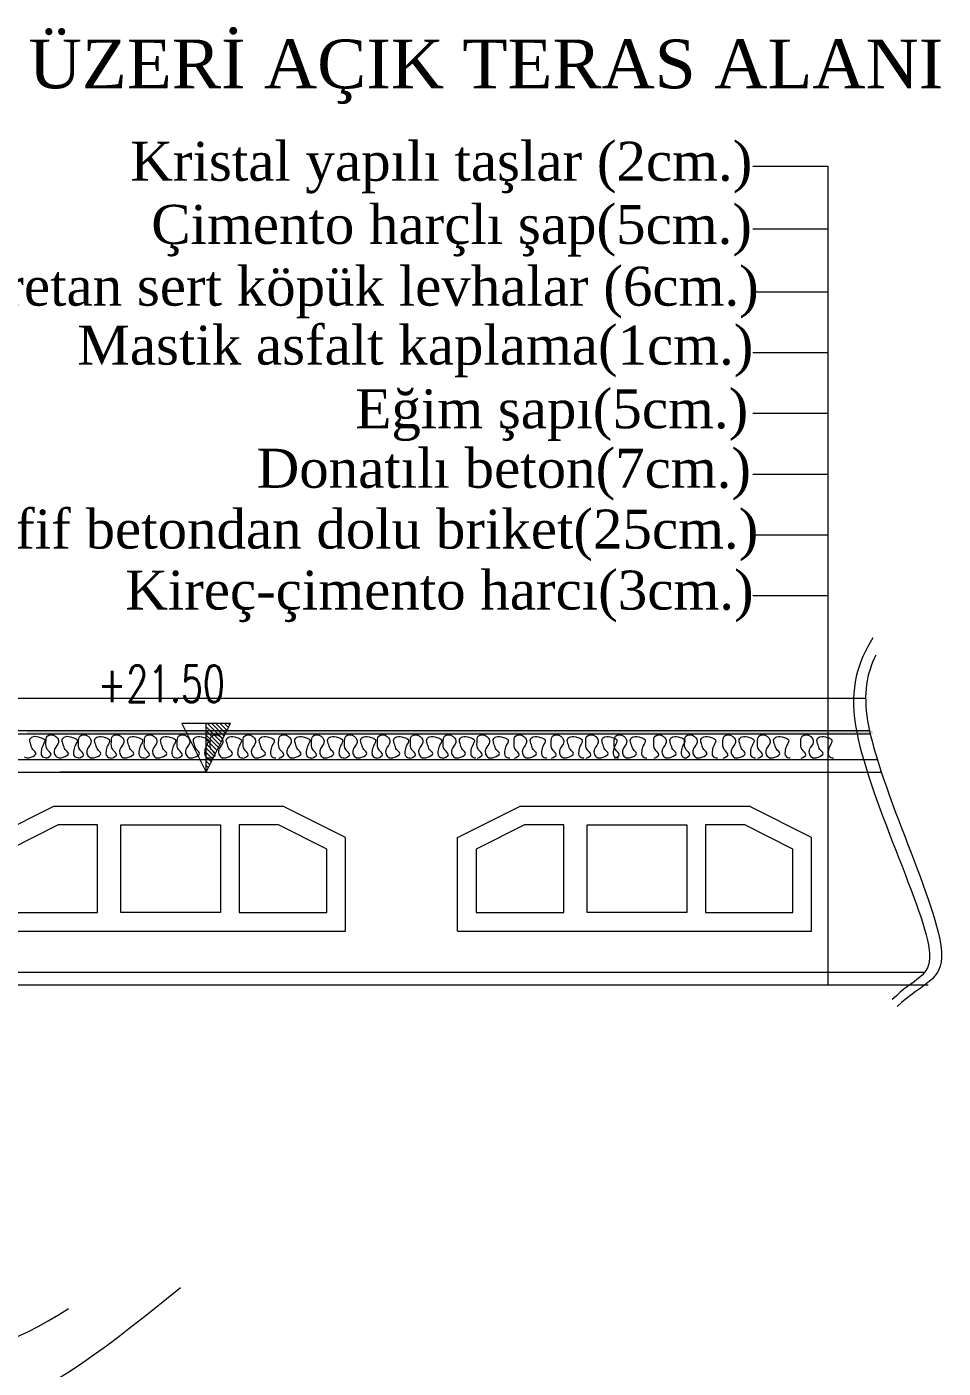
# Model space of a CAD drawing. Header units: millimetres. Extents: x -16104 to 67872, y -88009 to 12107.
# Drawn here: x 66738 to 66972.8, y -6161.2 to -5817.4 of the extents above; entities that cross this region are included whole.
import ezdxf
from ezdxf.enums import TextEntityAlignment as Align

# ---------------------------------------------------------------- set-up
doc = ezdxf.new("R2010")
doc.units = ezdxf.units.MM
doc.layers.get('0').update_dxf_attribs({"color": 241})
for name, color, linetype, lineweight in [('DOĞRAMA', 2, 'Continuous', 5), ('doşeme', 5, 'Continuous', 18), ('kolon', 1, 'Continuous', 5), ('SEMBOL', 21, 'Continuous', 5), ('SIVA', 30, 'Continuous', 5), ('tar', 12, 'Continuous', 18)]:
    doc.layers.add(name, color=color, linetype=linetype, lineweight=lineweight)
doc.styles.add('KOT', font='ROMANS.shx', dxfattribs={"width": 0.7})
doc.styles.add('ÖLÇÜ', font='times.ttf', dxfattribs={"height": 15})

# ---------------------------------------------------------------- blocks, each defined once
blk = doc.blocks.new('A$C218D7482')
at = {"layer": 'SEMBOL'}
for p, q in [((0, 15), (10, 20)), ((10, 20), (46.69, 20)), ((56.69, 15), (46.69, 20)), ((10.71, 17), (3, 13.15)), ((17, 17), (10.71, 17)), ((17, 3), (17, 17)), ((20.74, 17), (36.69, 17)), ((20.74, 3), (20.74, 17)), ((36.69, 17), (36.69, 3)), ((45.98, 17), (39.69, 17)), ((39.69, 17), (39.69, 3)), ((39.69, 17), (39.69, 3)), ((53.69, 13.15), (45.98, 17)), ((0, 0), (0, 15)), ((3, 13.15), (3, 3)), ((53.69, 3), (53.69, 13.15)), ((56.69, 0), (56.69, 15)), ((3, 3), (17, 3)), ((36.69, 3), (20.74, 3)), ((39.69, 3), (53.69, 3)), ((0, 0), (56.69, 0))]:
    blk.add_line(p, q, dxfattribs=at)
blk = doc.blocks.new('*X25')
at = {"color": 0}
for p, q in [((689.511, 500.978), (689.532, 501)), ((689.54, 500.92), (689.621, 501)), ((689.57, 500.861), (689.709, 501)), ((689.599, 500.802), (689.798, 501)), ((689.629, 500.743), (689.886, 501)), ((689.658, 500.684), (689.974, 501)), ((689.688, 500.625), (690, 500.937)), ((689.717, 500.566), (690, 500.849)), ((689.746, 500.507), (690, 500.761)), ((689.776, 500.448), (690, 500.672)), ((689.805, 500.389), (690, 500.584)), ((689.835, 500.33), (690, 500.495)), ((689.864, 500.271), (690, 500.407)), ((689.894, 500.212), (690, 500.319)), ((689.923, 500.153), (690, 500.23)), ((689.953, 500.095), (690, 500.142)), ((689.982, 500.036), (690, 500.053))]:
    blk.add_line(p, q, dxfattribs=at)
blk = doc.blocks.new('KOTBLK07')
for p, q in [((0, 0), (-0.5, 1)), ((-0.5, 1), (0.5, 1)), ((0, 0), (0, 1)), ((0.5, 1), (0, 0)), ((0, 0), (3, 0))]:
    blk.add_line(p, q)
blk.add_blockref('*X25', (-690, -500))
at = {"color": 7, "style": 'KOT'}
blk.add_attdef('TEMIZ', text='', height=1, dxfattribs=at).set_placement((0, 1.218), align=Align.BOTTOM_LEFT)

msp = doc.modelspace()

# ---------------------------------------------------------------- hatches: boundary and pattern name
at = {"layer": 'tar'}
h = msp.add_hatch(color=256, dxfattribs=at)
h.paths.add_polyline_path([(66924.6, -5997.78), (66738.04, -5997.78), (66738.04, -5998.61), (66924.6, -5998.61)])
edge = h.paths.add_edge_path()
edge.add_line((66954.67, -5997.78), (66924.6, -5997.78))
edge.add_line((66924.6, -5997.78), (66924.6, -5998.61))
edge.add_line((66924.6, -5998.61), (66954.9, -5998.61))
edge.add_spline(control_points=[(66954.9, -5998.61), (66954.82, -5998.33), (66954.74, -5998.05), (66954.67, -5997.78)], knot_values=[0.321119, 0.321119, 0.321119, 0.321119, 0.326148, 0.326148, 0.326148, 0.326148], degree=3, periodic=0)

# ---------------------------------------------------------------- linework, layer by layer
at = {"layer": 'DOĞRAMA', "ltscale": 0.02}
msp.add_open_spline([(66599.2, -6159.09), (66618.3, -6145.66), (66654.34, -6120.32), (66704.23, -6166.8), (66734.79, -6154.84), (66748.71, -6145.92)], degree=3, knots=[0, 0, 0, 0, 1.178141, 2.223266, 3.10085, 3.10085, 3.10085, 3.10085], dxfattribs=at)
msp.add_spline([(66599.2, -6175.34), (66656.42, -6151.53), (66706.81, -6173.51), (66777.36, -6140.54)], degree=3, dxfattribs=at)
at = {"layer": 'doşeme', "color": 4, "ltscale": 0.02}
for p, q in [((66672.63, -6008.47), (66957, -6008.47)), ((66672.63, -6008.47), (66957, -6008.47)), ((66705.51, -6059.67), (66967.91, -6059.67))]:
    msp.add_line(p, q, dxfattribs=at)
at = {"layer": 'kolon'}
for p, q in [((66924.04, -5853.07), (66943.24, -5853.07)), ((66943.24, -5853.07), (66943.24, -6062.96)), ((66924.04, -5869.17), (66943.24, -5869.17)), ((66924.04, -5885.27), (66943.24, -5885.27)), ((66924.04, -5900.85), (66943.24, -5900.85)), ((66924.04, -5916.43), (66943.24, -5916.43)), ((66924.04, -5932.01), (66943.24, -5932.01)), ((66924.04, -5947.59), (66943.24, -5947.59)), ((66924.04, -5963.17), (66943.24, -5963.17)), ((66669.31, -6008.47), (66894.71, -6008.47)), ((66669.31, -6059.67), (66894.71, -6059.67)), ((66705.51, -6059.67), (66967.91, -6059.67))]:
    msp.add_line(p, q, dxfattribs=at)
at = {"layer": 'SIVA', "ltscale": 0.02}
for p, q in [((66694.96, -5989.46), (66952.96, -5989.46)), ((66694.96, -5997.78), (66953.96, -5997.78)), ((66694.96, -5998.61), (66954.14, -5998.61)), ((66694.96, -6005.19), (66955.94, -6005.19)), ((66694.96, -6005.19), (66955.94, -6005.19)), ((66708.8, -6062.96), (66969.02, -6062.96))]:
    msp.add_line(p, q, dxfattribs=at)
for points, knots in [([(66954.83, -5974.02), (66950.95, -5980.34), (66944.88, -5998.3), (66977.34, -6061), (66965.38, -6061.12), (66959.79, -6066.74)], [0.1435032, 0.1435032, 0.1435032, 0.1435032, 0.3042064, 0.599829, 0.7659827, 0.7659827, 0.7659827, 0.7659827]), ([(66955.53, -5978.41), (66953.25, -5983.27), (66949.92, -5999.78), (66981.36, -6061.71), (66967.51, -6062.31), (66961.05, -6068.54)], [0.1807296, 0.1807296, 0.1807296, 0.1807296, 0.3042064, 0.599829, 0.7837387, 0.7837387, 0.7837387, 0.7837387])]:
    msp.add_open_spline(points, degree=3, knots=knots, dxfattribs=at)
at = {"layer": 'SIVA', "color": 8, "ltscale": 0.02}
for points, knots in [([(66737.35, -6004.54), (66737.79, -6004.85), (66738.96, -6004.78), (66740.96, -6003.72), (66739.3, -6002.66), (66739.13, -6001.4), (66738.46, -6000.07), (66739.83, -5999.02), (66741.15, -5999.42), (66743.07, -6000.06), (66741.94, -6001.71), (66741.64, -6002.93), (66741.62, -6004.48), (66742.55, -6004.72), (66743.01, -6004.76)], [0.06757035, 0.06757035, 0.06757035, 0.06757035, 0.07532045, 0.08285134, 0.08873376, 0.09481838, 0.1013203, 0.10585465, 0.11454647, 0.12061779, 0.12776393, 0.13480019, 0.14012681, 0.14596806, 0.14596806, 0.14596806, 0.14596806]), ([(66743, -6004.85), (66743.6, -6004.57), (66744.86, -6003.99), (66742.8, -6002.6), (66742.94, -6000.93), (66742.9, -5998.66), (66745.63, -5998.81), (66746.49, -6000.98), (66745.14, -6002.12), (66744.9, -6003.54), (66745.65, -6004.87), (66747.24, -6004.79), (66749.26, -6003.72), (66747.6, -6002.66), (66747.42, -6001.4), (66746.76, -6000.07), (66748.12, -5999.02), (66749.44, -5999.42), (66751.36, -6000.06), (66750.24, -6001.71), (66749.93, -6002.93), (66749.91, -6004.48), (66750.84, -6004.72), (66751.3, -6004.76)], [0, 0, 0, 0, 0.0070041, 0.014536, 0.0233289, 0.030642, 0.040814, 0.0485784, 0.0568467, 0.0621733, 0.0674053, 0.0753205, 0.0828513, 0.0887338, 0.0948184, 0.1013203, 0.1058547, 0.1145465, 0.1206178, 0.1277639, 0.1348002, 0.1401268, 0.1459681, 0.1459681, 0.1459681, 0.1459681]), ([(66751.33, -6004.87), (66751.93, -6004.59), (66753.19, -6004.01), (66751.14, -6002.61), (66751.27, -6000.94), (66751.24, -5998.68), (66753.96, -5998.83), (66754.82, -6001), (66753.47, -6002.14), (66753.24, -6003.55), (66753.99, -6004.89), (66755.57, -6004.81), (66757.59, -6003.73), (66755.93, -6002.68), (66755.76, -6001.42), (66755.09, -6000.08), (66756.45, -5999.03), (66757.77, -5999.44), (66759.69, -6000.07), (66758.57, -6001.73), (66758.27, -6002.94), (66758.25, -6004.5), (66759.18, -6004.74), (66759.63, -6004.78)], [0, 0, 0, 0, 0.0070041, 0.014536, 0.0233289, 0.030642, 0.040814, 0.0485784, 0.0568467, 0.0621733, 0.0674053, 0.0753205, 0.0828513, 0.0887338, 0.0948184, 0.1013203, 0.1058547, 0.1145465, 0.1206178, 0.1277639, 0.1348002, 0.1401268, 0.1459681, 0.1459681, 0.1459681, 0.1459681]), ([(66759.75, -6004.87), (66760.35, -6004.59), (66761.61, -6004.01), (66759.56, -6002.61), (66759.69, -6000.94), (66759.66, -5998.68), (66762.38, -5998.83), (66763.24, -6001), (66761.89, -6002.14), (66761.66, -6003.55), (66762.41, -6004.89), (66763.99, -6004.81), (66766.01, -6003.73), (66764.35, -6002.68), (66764.18, -6001.42), (66763.51, -6000.08), (66764.87, -5999.03), (66766.19, -5999.44), (66768.11, -6000.07), (66766.99, -6001.73), (66766.69, -6002.94), (66766.67, -6004.5), (66767.6, -6004.74), (66768.05, -6004.78)], [0, 0, 0, 0, 0.0070041, 0.014536, 0.0233289, 0.030642, 0.040814, 0.0485784, 0.0568467, 0.0621733, 0.0674053, 0.0753205, 0.0828513, 0.0887338, 0.0948184, 0.1013203, 0.1058547, 0.1145465, 0.1206178, 0.1277639, 0.1348002, 0.1401268, 0.1459681, 0.1459681, 0.1459681, 0.1459681]), ([(66768.21, -6004.87), (66768.81, -6004.59), (66770.07, -6004.01), (66768.02, -6002.61), (66768.15, -6000.94), (66768.11, -5998.68), (66770.84, -5998.83), (66771.7, -6001), (66770.35, -6002.14), (66770.11, -6003.55), (66770.86, -6004.89), (66772.45, -6004.81), (66774.47, -6003.73), (66772.81, -6002.68), (66772.64, -6001.42), (66771.97, -6000.08), (66773.33, -5999.03), (66774.65, -5999.44), (66776.57, -6000.07), (66775.45, -6001.73), (66775.14, -6002.94), (66775.13, -6004.5), (66776.05, -6004.74), (66776.51, -6004.78)], [0, 0, 0, 0, 0.0070041, 0.014536, 0.0233289, 0.030642, 0.040814, 0.0485784, 0.0568467, 0.0621733, 0.0674053, 0.0753205, 0.0828513, 0.0887338, 0.0948184, 0.1013203, 0.1058547, 0.1145465, 0.1206178, 0.1277639, 0.1348002, 0.1401268, 0.1459681, 0.1459681, 0.1459681, 0.1459681]), ([(66776.63, -6004.87), (66777.23, -6004.59), (66778.49, -6004.01), (66776.44, -6002.61), (66776.57, -6000.94), (66776.53, -5998.68), (66779.26, -5998.83), (66780.12, -6001), (66778.77, -6002.14), (66778.54, -6003.55), (66779.28, -6004.89), (66780.87, -6004.81), (66782.89, -6003.73), (66781.23, -6002.68), (66781.06, -6001.42), (66780.39, -6000.08), (66781.75, -5999.03), (66783.07, -5999.44), (66784.99, -6000.07), (66783.87, -6001.73), (66783.56, -6002.94), (66783.55, -6004.5), (66784.47, -6004.74), (66784.93, -6004.78)], [0, 0, 0, 0, 0.0070041, 0.014536, 0.0233289, 0.030642, 0.040814, 0.0485784, 0.0568467, 0.0621733, 0.0674053, 0.0753205, 0.0828513, 0.0887338, 0.0948184, 0.1013203, 0.1058547, 0.1145465, 0.1206178, 0.1277639, 0.1348002, 0.1401268, 0.1459681, 0.1459681, 0.1459681, 0.1459681]), ([(66785.08, -6004.87), (66785.69, -6004.59), (66786.95, -6004.01), (66784.89, -6002.61), (66785.02, -6000.94), (66784.99, -5998.68), (66787.71, -5998.83), (66788.57, -6001), (66787.23, -6002.14), (66786.99, -6003.55), (66787.74, -6004.89), (66789.32, -6004.81), (66791.34, -6003.73), (66789.68, -6002.68), (66789.51, -6001.42), (66788.84, -6000.08), (66790.21, -5999.03), (66791.53, -5999.44), (66793.44, -6000.07), (66792.32, -6001.73), (66792.02, -6002.94), (66792, -6004.5), (66792.93, -6004.74), (66793.39, -6004.78)], [0, 0, 0, 0, 0.0070041, 0.014536, 0.0233289, 0.030642, 0.040814, 0.0485784, 0.0568467, 0.0621733, 0.0674053, 0.0753205, 0.0828513, 0.0887338, 0.0948184, 0.1013203, 0.1058547, 0.1145465, 0.1206178, 0.1277639, 0.1348002, 0.1401268, 0.1459681, 0.1459681, 0.1459681, 0.1459681]), ([(66793.5, -6004.87), (66794.11, -6004.59), (66795.37, -6004.01), (66793.31, -6002.61), (66793.44, -6000.94), (66793.41, -5998.68), (66796.13, -5998.83), (66796.99, -6001), (66795.65, -6002.14), (66795.41, -6003.55), (66796.16, -6004.89), (66797.74, -6004.81), (66799.76, -6003.73), (66798.1, -6002.68), (66797.93, -6001.42), (66797.26, -6000.08), (66798.63, -5999.03), (66799.95, -5999.44), (66801.86, -6000.07), (66800.74, -6001.73), (66800.44, -6002.94), (66800.42, -6004.5), (66801.35, -6004.74), (66801.81, -6004.78)], [0, 0, 0, 0, 0.0070041, 0.014536, 0.0233289, 0.030642, 0.040814, 0.0485784, 0.0568467, 0.0621733, 0.0674053, 0.0753205, 0.0828513, 0.0887338, 0.0948184, 0.1013203, 0.1058547, 0.1145465, 0.1206178, 0.1277639, 0.1348002, 0.1401268, 0.1459681, 0.1459681, 0.1459681, 0.1459681]), ([(66802.62, -6004.87), (66803.23, -6004.59), (66804.49, -6004.01), (66802.43, -6002.61), (66802.56, -6000.94), (66802.53, -5998.68), (66805.25, -5998.83), (66806.11, -6001), (66804.77, -6002.14), (66804.53, -6003.55), (66805.28, -6004.89), (66806.86, -6004.81), (66808.88, -6003.73), (66807.22, -6002.68), (66807.05, -6001.42), (66806.38, -6000.08), (66807.75, -5999.03), (66809.07, -5999.44), (66810.98, -6000.07), (66809.86, -6001.73), (66809.56, -6002.94), (66809.54, -6004.5), (66810.47, -6004.74), (66810.93, -6004.78)], [0, 0, 0, 0, 0.0070041, 0.014536, 0.0233289, 0.030642, 0.040814, 0.0485784, 0.0568467, 0.0621733, 0.0674053, 0.0753205, 0.0828513, 0.0887338, 0.0948184, 0.1013203, 0.1058547, 0.1145465, 0.1206178, 0.1277639, 0.1348002, 0.1401268, 0.1459681, 0.1459681, 0.1459681, 0.1459681]), ([(66811.04, -6004.87), (66811.65, -6004.59), (66812.91, -6004.01), (66810.85, -6002.61), (66810.98, -6000.94), (66810.95, -5998.68), (66813.67, -5998.83), (66814.53, -6001), (66813.19, -6002.14), (66812.95, -6003.55), (66813.7, -6004.89), (66815.28, -6004.81), (66817.3, -6003.73), (66815.64, -6002.68), (66815.47, -6001.42), (66814.8, -6000.08), (66816.17, -5999.03), (66817.49, -5999.44), (66819.4, -6000.07), (66818.28, -6001.73), (66817.98, -6002.94), (66817.96, -6004.5), (66818.89, -6004.74), (66819.35, -6004.78)], [0, 0, 0, 0, 0.0070041, 0.014536, 0.0233289, 0.030642, 0.040814, 0.0485784, 0.0568467, 0.0621733, 0.0674053, 0.0753205, 0.0828513, 0.0887338, 0.0948184, 0.1013203, 0.1058547, 0.1145465, 0.1206178, 0.1277639, 0.1348002, 0.1401268, 0.1459681, 0.1459681, 0.1459681, 0.1459681]), ([(66819.5, -6004.87), (66820.11, -6004.59), (66821.37, -6004.01), (66819.31, -6002.61), (66819.44, -6000.94), (66819.41, -5998.68), (66822.13, -5998.83), (66822.99, -6001), (66821.65, -6002.14), (66821.41, -6003.55), (66822.16, -6004.89), (66823.74, -6004.81), (66825.76, -6003.73), (66824.1, -6002.68), (66823.93, -6001.42), (66823.26, -6000.08), (66824.63, -5999.03), (66825.95, -5999.44), (66827.86, -6000.07), (66826.74, -6001.73), (66826.44, -6002.94), (66826.42, -6004.5), (66827.35, -6004.74), (66827.81, -6004.78)], [0, 0, 0, 0, 0.0070041, 0.014536, 0.0233289, 0.030642, 0.040814, 0.0485784, 0.0568467, 0.0621733, 0.0674053, 0.0753205, 0.0828513, 0.0887338, 0.0948184, 0.1013203, 0.1058547, 0.1145465, 0.1206178, 0.1277639, 0.1348002, 0.1401268, 0.1459681, 0.1459681, 0.1459681, 0.1459681]), ([(66827.92, -6004.87), (66828.53, -6004.59), (66829.79, -6004.01), (66827.73, -6002.61), (66827.86, -6000.94), (66827.83, -5998.68), (66830.55, -5998.83), (66831.41, -6001), (66830.07, -6002.14), (66829.83, -6003.55), (66830.58, -6004.89), (66832.16, -6004.81), (66834.18, -6003.73), (66832.52, -6002.68), (66832.35, -6001.42), (66831.68, -6000.08), (66833.05, -5999.03), (66834.37, -5999.44), (66836.28, -6000.07), (66835.16, -6001.73), (66834.86, -6002.94), (66834.84, -6004.5), (66835.77, -6004.74), (66836.23, -6004.78)], [0, 0, 0, 0, 0.0070041, 0.014536, 0.0233289, 0.030642, 0.040814, 0.0485784, 0.0568467, 0.0621733, 0.0674053, 0.0753205, 0.0828513, 0.0887338, 0.0948184, 0.1013203, 0.1058547, 0.1145465, 0.1206178, 0.1277639, 0.1348002, 0.1401268, 0.1459681, 0.1459681, 0.1459681, 0.1459681]), ([(66836.37, -6004.87), (66836.98, -6004.59), (66838.24, -6004.01), (66836.18, -6002.61), (66836.32, -6000.94), (66836.28, -5998.68), (66839.01, -5998.83), (66839.87, -6001), (66838.52, -6002.14), (66838.28, -6003.55), (66839.03, -6004.89), (66840.62, -6004.81), (66842.63, -6003.73), (66840.97, -6002.68), (66840.8, -6001.42), (66840.13, -6000.08), (66841.5, -5999.03), (66842.82, -5999.44), (66844.74, -6000.07), (66843.61, -6001.73), (66843.31, -6002.94), (66843.29, -6004.5), (66844.22, -6004.74), (66844.68, -6004.78)], [0, 0, 0, 0, 0.0070041, 0.014536, 0.0233289, 0.030642, 0.040814, 0.0485784, 0.0568467, 0.0621733, 0.0674053, 0.0753205, 0.0828513, 0.0887338, 0.0948184, 0.1013203, 0.1058547, 0.1145465, 0.1206178, 0.1277639, 0.1348002, 0.1401268, 0.1459681, 0.1459681, 0.1459681, 0.1459681]), ([(66844.79, -6004.87), (66845.4, -6004.59), (66846.66, -6004.01), (66844.6, -6002.61), (66844.74, -6000.94), (66844.7, -5998.68), (66847.43, -5998.83), (66848.29, -6001), (66846.94, -6002.14), (66846.7, -6003.55), (66847.45, -6004.89), (66849.04, -6004.81), (66851.05, -6003.73), (66849.39, -6002.68), (66849.22, -6001.42), (66848.56, -6000.08), (66849.92, -5999.03), (66851.24, -5999.44), (66853.16, -6000.07), (66852.04, -6001.73), (66851.73, -6002.94), (66851.71, -6004.5), (66852.64, -6004.74), (66853.1, -6004.78)], [0, 0, 0, 0, 0.0070041, 0.014536, 0.0233289, 0.030642, 0.040814, 0.0485784, 0.0568467, 0.0621733, 0.0674053, 0.0753205, 0.0828513, 0.0887338, 0.0948184, 0.1013203, 0.1058547, 0.1145465, 0.1206178, 0.1277639, 0.1348002, 0.1401268, 0.1459681, 0.1459681, 0.1459681, 0.1459681]), ([(66853.45, -6004.87), (66854.05, -6004.59), (66855.31, -6004.01), (66853.26, -6002.61), (66853.39, -6000.94), (66853.36, -5998.68), (66856.08, -5998.83), (66856.94, -6001), (66855.59, -6002.14), (66855.36, -6003.55), (66856.1, -6004.89), (66857.69, -6004.81), (66859.71, -6003.73), (66858.05, -6002.68), (66857.88, -6001.42), (66857.21, -6000.08), (66858.57, -5999.03), (66859.89, -5999.44), (66861.81, -6000.07), (66860.69, -6001.73), (66860.39, -6002.94), (66860.37, -6004.5), (66861.3, -6004.74), (66861.75, -6004.78)], [0, 0, 0, 0, 0.0070041, 0.014536, 0.0233289, 0.030642, 0.040814, 0.0485784, 0.0568467, 0.0621733, 0.0674053, 0.0753205, 0.0828513, 0.0887338, 0.0948184, 0.1013203, 0.1058547, 0.1145465, 0.1206178, 0.1277639, 0.1348002, 0.1401268, 0.1459681, 0.1459681, 0.1459681, 0.1459681]), ([(66862.95, -6004.87), (66863.55, -6004.59), (66864.81, -6004.01), (66862.76, -6002.61), (66862.89, -6000.94), (66862.86, -5998.68), (66865.58, -5998.83), (66866.44, -6001), (66865.09, -6002.14), (66864.86, -6003.55), (66865.61, -6004.89), (66867.19, -6004.81), (66869.21, -6003.73), (66867.55, -6002.68), (66867.38, -6001.42), (66866.71, -6000.08), (66868.07, -5999.03), (66869.39, -5999.44), (66871.31, -6000.07), (66870.19, -6001.73), (66869.89, -6002.94), (66869.87, -6004.5), (66870.8, -6004.74), (66871.25, -6004.78)], [0, 0, 0, 0, 0.0070041, 0.014536, 0.0233289, 0.030642, 0.040814, 0.0485784, 0.0568467, 0.0621733, 0.0674053, 0.0753205, 0.0828513, 0.0887338, 0.0948184, 0.1013203, 0.1058547, 0.1145465, 0.1206178, 0.1277639, 0.1348002, 0.1401268, 0.1459681, 0.1459681, 0.1459681, 0.1459681]), ([(66872.45, -6004.87), (66873.05, -6004.59), (66874.31, -6004.01), (66872.26, -6002.61), (66872.39, -6000.94), (66872.36, -5998.68), (66875.08, -5998.83), (66875.94, -6001), (66874.59, -6002.14), (66874.36, -6003.55), (66875.11, -6004.89), (66876.69, -6004.81), (66878.71, -6003.73), (66877.05, -6002.68), (66876.88, -6001.42), (66876.21, -6000.08), (66877.57, -5999.03), (66878.89, -5999.44), (66880.81, -6000.07), (66879.69, -6001.73), (66879.39, -6002.94), (66879.37, -6004.5), (66880.3, -6004.74), (66880.75, -6004.78)], [0, 0, 0, 0, 0.0070041, 0.014536, 0.0233289, 0.030642, 0.040814, 0.0485784, 0.0568467, 0.0621733, 0.0674053, 0.0753205, 0.0828513, 0.0887338, 0.0948184, 0.1013203, 0.1058547, 0.1145465, 0.1206178, 0.1277639, 0.1348002, 0.1401268, 0.1459681, 0.1459681, 0.1459681, 0.1459681]), ([(66881.32, -6004.87), (66881.92, -6004.59), (66883.18, -6004.01), (66881.12, -6002.61), (66881.26, -6000.94), (66881.22, -5998.68), (66883.95, -5998.83), (66884.81, -6001), (66883.46, -6002.14), (66883.22, -6003.55), (66883.97, -6004.89), (66885.56, -6004.81), (66887.58, -6003.73), (66885.92, -6002.68), (66885.74, -6001.42), (66885.08, -6000.08), (66886.44, -5999.03), (66887.76, -5999.44), (66889.68, -6000.07), (66888.56, -6001.73), (66888.25, -6002.94), (66888.23, -6004.5), (66889.16, -6004.74), (66889.62, -6004.78)], [0, 0, 0, 0, 0.0070041, 0.014536, 0.0233289, 0.030642, 0.040814, 0.0485784, 0.0568467, 0.0621733, 0.0674053, 0.0753205, 0.0828513, 0.0887338, 0.0948184, 0.1013203, 0.1058547, 0.1145465, 0.1206178, 0.1277639, 0.1348002, 0.1401268, 0.1459681, 0.1459681, 0.1459681, 0.1459681]), ([(66888.6, -6004.87), (66889.21, -6004.59), (66890.46, -6004.01), (66888.41, -6002.61), (66888.54, -6000.94), (66888.51, -5998.68), (66891.23, -5998.83), (66892.09, -6001), (66890.74, -6002.14), (66890.51, -6003.55), (66891.26, -6004.89), (66892.84, -6004.81), (66894.86, -6003.73), (66893.2, -6002.68), (66893.03, -6001.42), (66892.36, -6000.08), (66893.73, -5999.03), (66895.05, -5999.44), (66896.96, -6000.07), (66895.84, -6001.73), (66895.54, -6002.94), (66895.52, -6004.5), (66896.45, -6004.74), (66896.91, -6004.78)], [0, 0, 0, 0, 0.0070041, 0.014536, 0.0233289, 0.030642, 0.040814, 0.0485784, 0.0568467, 0.0621733, 0.0674053, 0.0753205, 0.0828513, 0.0887338, 0.0948184, 0.1013203, 0.1058547, 0.1145465, 0.1206178, 0.1277639, 0.1348002, 0.1401268, 0.1459681, 0.1459681, 0.1459681, 0.1459681]), ([(66898.73, -6004.87), (66899.34, -6004.59), (66900.6, -6004.01), (66898.54, -6002.61), (66898.68, -6000.94), (66898.64, -5998.68), (66901.37, -5998.83), (66902.23, -6001), (66900.88, -6002.14), (66900.64, -6003.55), (66901.39, -6004.89), (66902.98, -6004.81), (66904.99, -6003.73), (66903.33, -6002.68), (66903.16, -6001.42), (66902.5, -6000.08), (66903.86, -5999.03), (66905.18, -5999.44), (66907.1, -6000.07), (66905.97, -6001.73), (66905.67, -6002.94), (66905.65, -6004.5), (66906.58, -6004.74), (66907.04, -6004.78)], [0, 0, 0, 0, 0.0070041, 0.014536, 0.0233289, 0.030642, 0.040814, 0.0485784, 0.0568467, 0.0621733, 0.0674053, 0.0753205, 0.0828513, 0.0887338, 0.0948184, 0.1013203, 0.1058547, 0.1145465, 0.1206178, 0.1277639, 0.1348002, 0.1401268, 0.1459681, 0.1459681, 0.1459681, 0.1459681]), ([(66906.65, -6004.87), (66907.26, -6004.59), (66908.52, -6004.01), (66906.46, -6002.61), (66906.59, -6000.94), (66906.56, -5998.68), (66909.28, -5998.83), (66910.14, -6001), (66908.8, -6002.14), (66908.56, -6003.55), (66909.31, -6004.89), (66910.89, -6004.81), (66912.91, -6003.73), (66911.25, -6002.68), (66911.08, -6001.42), (66910.41, -6000.08), (66911.78, -5999.03), (66913.1, -5999.44), (66915.01, -6000.07), (66913.89, -6001.73), (66913.59, -6002.94), (66913.57, -6004.5), (66914.5, -6004.74), (66914.96, -6004.78)], [0, 0, 0, 0, 0.0070041, 0.014536, 0.0233289, 0.030642, 0.040814, 0.0485784, 0.0568467, 0.0621733, 0.0674053, 0.0753205, 0.0828513, 0.0887338, 0.0948184, 0.1013203, 0.1058547, 0.1145465, 0.1206178, 0.1277639, 0.1348002, 0.1401268, 0.1459681, 0.1459681, 0.1459681, 0.1459681]), ([(66916.47, -6004.87), (66917.07, -6004.59), (66918.33, -6004.01), (66916.28, -6002.61), (66916.41, -6000.94), (66916.37, -5998.68), (66919.1, -5998.83), (66919.96, -6001), (66918.61, -6002.14), (66918.38, -6003.55), (66919.12, -6004.89), (66920.71, -6004.81), (66922.73, -6003.73), (66921.07, -6002.68), (66920.9, -6001.42), (66920.23, -6000.08), (66921.59, -5999.03), (66922.91, -5999.44), (66924.83, -6000.07), (66923.71, -6001.73), (66923.4, -6002.94), (66923.39, -6004.5), (66924.31, -6004.74), (66924.77, -6004.78)], [0, 0, 0, 0, 0.0070041, 0.014536, 0.0233289, 0.030642, 0.040814, 0.0485784, 0.0568467, 0.0621733, 0.0674053, 0.0753205, 0.0828513, 0.0887338, 0.0948184, 0.1013203, 0.1058547, 0.1145465, 0.1206178, 0.1277639, 0.1348002, 0.1401268, 0.1459681, 0.1459681, 0.1459681, 0.1459681]), ([(66925.33, -6004.87), (66925.94, -6004.59), (66927.2, -6004.01), (66925.14, -6002.61), (66925.28, -6000.94), (66925.24, -5998.68), (66927.97, -5998.83), (66928.83, -6001), (66927.48, -6002.14), (66927.24, -6003.55), (66927.99, -6004.89), (66929.58, -6004.81), (66931.6, -6003.73), (66929.93, -6002.68), (66929.76, -6001.42), (66929.1, -6000.08), (66930.46, -5999.03), (66931.78, -5999.44), (66933.7, -6000.07), (66932.58, -6001.73), (66932.27, -6002.94), (66932.25, -6004.5), (66933.18, -6004.74), (66933.64, -6004.78)], [0, 0, 0, 0, 0.0070041, 0.014536, 0.0233289, 0.030642, 0.040814, 0.0485784, 0.0568467, 0.0621733, 0.0674053, 0.0753205, 0.0828513, 0.0887338, 0.0948184, 0.1013203, 0.1058547, 0.1145465, 0.1206178, 0.1277639, 0.1348002, 0.1401268, 0.1459681, 0.1459681, 0.1459681, 0.1459681]), ([(66936.42, -6004.87), (66937.02, -6004.59), (66938.28, -6004.01), (66936.23, -6002.61), (66936.36, -6000.94), (66936.33, -5998.68), (66939.05, -5998.83), (66939.91, -6001), (66938.56, -6002.14), (66938.33, -6003.55), (66939.08, -6004.89), (66940.66, -6004.81), (66942.68, -6003.73), (66941.02, -6002.68), (66940.85, -6001.42), (66940.18, -6000.08), (66941.54, -5999.03), (66942.86, -5999.44), (66944.78, -6000.07), (66943.66, -6001.73), (66943.36, -6002.94), (66943.34, -6004.5), (66944.27, -6004.74), (66944.72, -6004.78)], [0, 0, 0, 0, 0.0070041, 0.014536, 0.0233289, 0.030642, 0.040814, 0.0485784, 0.0568467, 0.0621733, 0.0674053, 0.0753205, 0.0828513, 0.0887338, 0.0948184, 0.1013203, 0.1058547, 0.1145465, 0.1206178, 0.1277639, 0.1348002, 0.1401268, 0.1459681, 0.1459681, 0.1459681, 0.1459681])]:
    msp.add_open_spline(points, degree=3, knots=knots, dxfattribs=at)

# ---------------------------------------------------------------- block references
at = {"layer": 'SEMBOL'}
ref = msp.add_blockref('KOTBLK07', (66783.95, -6008.47), dxfattribs=dict(at, xscale=-12.48000000001048, yscale=12.4800000000032, zscale=12.48))
ref.add_attrib('TEMIZ', '+21.50', dxfattribs={"color": 54, "height": 9.36, "style": 'KOT', "width": 0.7}).set_placement((66756.18, -5993.28), align=Align.BOTTOM_LEFT)
at = {"layer": 'SIVA', "xscale": 1.600000000005821, "yscale": 1.600000000005821, "zscale": 1.600000000005821}
for p in [(66728.94, -6049.18), (66848.39, -6049.18)]:
    msp.add_blockref('A$C218D7482', p, dxfattribs=at)

# ---------------------------------------------------------------- texts
at = {"layer": 'kolon', "style": 'ÖLÇÜ'}
msp.add_text('ÜZERİ AÇIK TERAS ALANI', height=12.5, dxfattribs=at).set_placement((66738.46, -5833.11))
at = {"layer": 'kolon', "ltscale": 0.8, "style": 'ÖLÇÜ'}
for s, p in [('Kristal yapılı taşlar (2cm.)', (66764.54, -5856.81)), ('Çimento harçlı şap(5cm.)', (66769.89, -5873)), ('Poliüretan sert köpük levhalar (6cm.)', (66700.34, -5888.84)), ('Mastik asfalt kaplama(1cm.)', (66750.98, -5903.95)), ('Eğim şapı(5cm.)', (66822.2, -5920.27)), ('Donatılı beton(7cm.)', (66796.91, -5935.53)), ('Hafif betondan dolu briket(25cm.)', (66717.41, -5951.11)), ('Kireç-çimento harcı(3cm.)', (66763.22, -5966.75))]:
    msp.add_text(s, height=10, dxfattribs=at).set_placement(p)

doc.saveas('drawing.dxf')
